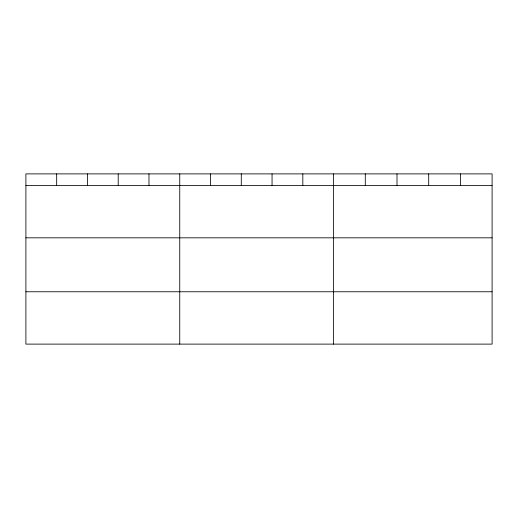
<?xml version="1.0" encoding="UTF-8"?>
<svg xmlns="http://www.w3.org/2000/svg" width="518" height="518" viewBox="0 0 518 518"><rect width="100%" height="100%" fill="white"/><g stroke="black" fill="none" stroke-linecap="round" stroke-linejoin="round"><path stroke-width="0.78" d="M492.1 237.827L492.1 173.886L25.9 173.886L25.9 344.114L492.1 344.114L492.1 237.827L25.9 237.827M25.9 185.476L492.1 185.476M25.9 291.764L492.1 291.764M460.398 173.886L460.398 185.476M428.697 173.886L428.697 185.476M396.995 173.886L396.995 185.476M365.294 173.886L365.294 185.476M333.592 173.886L333.592 344.114M302.823 173.886L302.823 185.476M272.054 173.886L272.054 185.476M241.284 173.886L241.284 185.476M210.515 173.886L210.515 185.476M179.746 173.886L179.746 344.114M148.977 173.886L148.977 185.476M118.208 173.886L118.208 185.476M87.438 173.886L87.438 185.476M56.669 173.886L56.669 185.476"/></g></svg>
